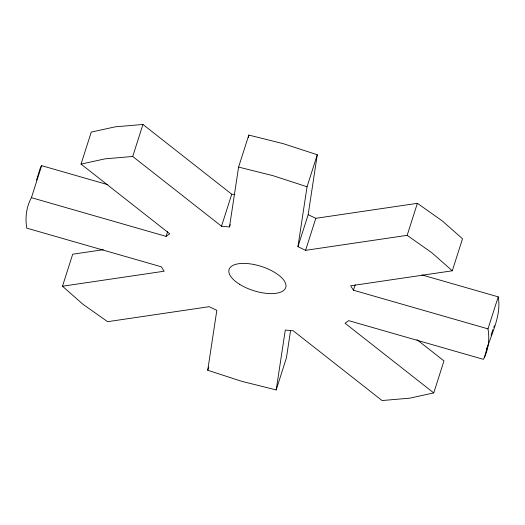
<?xml version="1.0" encoding="UTF-8"?>
<svg xmlns="http://www.w3.org/2000/svg" width="525" height="525" viewBox="0 0 525 525"><rect width="100%" height="100%" fill="white"/><g stroke="black" fill="none" stroke-linecap="round" stroke-linejoin="round"><path stroke-width="0.79" d="M290.594 330.409L286.414 357.912L276.196 389.931L241.776 381.334L207.729 370.256L216.832 310.327L209.193 306.685L107.625 321.681L82.95 304.264L62.482 286.23L72.699 254.212L103.366 249.683M62.482 286.23L164.154 271.215L161.326 266.805L26.782 228.145C24.977 217.914 26.381 206.824 31.415 197.676L166.097 236.381L169.739 233.782L81.034 164.108L105.039 158.852L132.72 156.476L221.517 226.223L229.491 226.957L238.586 167.088L248.804 135.069L283.224 143.666L317.271 154.744L308.168 214.673L297.951 246.691L305.589 250.333L407.157 235.331L431.832 252.748L452.301 270.788L462.518 238.77L442.05 220.736L417.375 203.319L315.807 218.315L308.168 214.673M248.437 137.498L248.804 135.069M276.196 389.931L285.292 330.061L293.265 330.796L382.062 400.542L409.743 398.167L433.748 392.91L443.966 360.892L416.968 339.688M297.951 246.691L307.053 186.762L317.271 154.744M36.527 180.095L40.543 167.239L41.633 165.664L107.789 184.675M433.748 392.91L345.043 323.236L348.685 320.637L483.367 359.336C488.401 350.195 489.805 339.104 487.994 328.873L498.218 296.855L421.897 274.923M484.457 357.761C488.827 337.549 501.959 318.117 498.218 296.855M31.415 197.676L41.633 165.664M81.034 164.108L91.252 132.09L115.257 126.833L142.938 124.458L231.735 194.204L234.924 194.499M132.72 156.476L142.938 124.458M166.097 236.381L167.593 231.696M221.517 226.223L231.735 194.204M229.491 226.957L230.239 224.615M207.729 370.256L208.727 367.133M305.589 250.333L315.807 218.315M487.994 328.873L353.45 290.213L355.195 284.747M407.157 235.331L417.375 203.319M486.36 349.965L487.607 346.06M491.098 335.127L492.837 329.661M493.585 327.324L494.675 325.743M452.301 270.788L350.628 285.803L353.45 290.213M238.586 167.088L273.007 175.685L307.053 186.762M239.649 284.327A29.741 12.712 17.7 0 0 285.679 287.674A29.741 12.712 17.7 0 0 246.842 263.524A29.741 12.712 17.7 0 0 239.649 284.327"/></g></svg>
